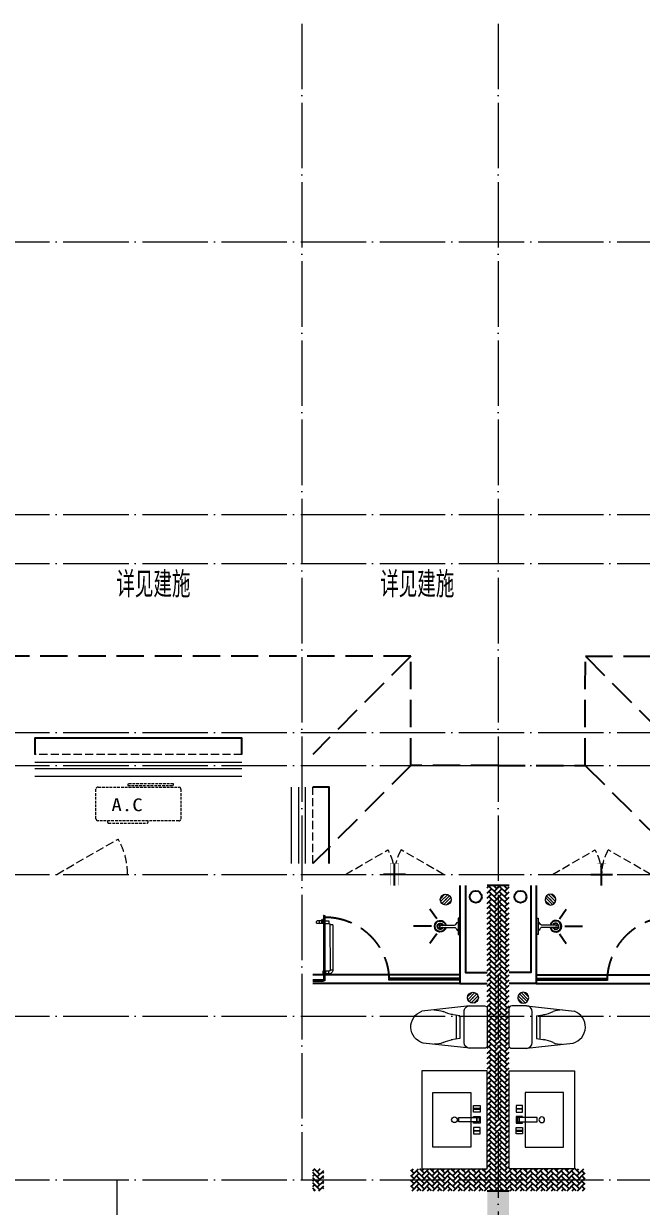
# Model space of a CAD drawing. Extents: x 27938 to 725830, y -209821 to 1628073.
# Drawn here: x 295163 to 300831, y 679314 to 690157 of the extents above; entities that cross this region are included whole.
import ezdxf

# ---------------------------------------------------------------- set-up
doc = ezdxf.new("R2010")
doc.units = 0
doc.header["$LTSCALE"] = 1000
doc.header["$MEASUREMENT"] = 0
doc.linetypes.add('DASH', pattern=[0.35, 0.25, -0.1])
doc.linetypes.add('DOTE', pattern=[2.42, 2, -0.2, 0.02, -0.2])
for name, color, linetype, lineweight in [('DOTE', 19, 'DOTE', 9), ('LVTRY', 1, 'Continuous', 13), ('WINDOW', 144, 'Continuous', 15), ('平面-栏杆', 135, 'Continuous', 15), ('平面-看线', 45, 'Continuous', 15), ('平面-空调室内机', 176, 'Continuous', 9), ('平面-空调预留孔', 173, 'Continuous', 15), ('空调', 76, 'Continuous', 13)]:
    doc.layers.add(name, color=color, linetype=linetype, lineweight=lineweight)
for name, color, linetype in [('IP-bath&kitchen-JOHNSON', 4, 'Continuous'), ('P-bath&kitchen-JOHNSON', 4, 'Continuous'), ('PUB_TEXT', 4, 'Continuous'), ('VPIPE-中水', 122, 'Continuous'), ('保温', 6, 'Continuous'), ('卫生间', 6, 'Continuous'), ('机电标识类', 1, 'Continuous'), ('看线', 251, 'Continuous')]:
    doc.layers.add(name, color=color, linetype=linetype)
doc.styles.add('_TCH_AXIS', font='COMPLEX', dxfattribs={"bigfont": 'GBCBIG'})
doc.styles.add('黑体', font='')
doc.styles.get('黑体').set_extended_font_data('SimHei')

# ---------------------------------------------------------------- blocks, each defined once
blk = doc.blocks.new('rrrrrrrrrrrra')
for p, q in [((-112, 459), (-112, 324)), ((253, 484), (-87, 484)), ((278, 324), (278, 459)), ((-112, 324), (-64, -103)), ((-59, 271), (224, 271)), ((-21, 232), (-34, 154)), ((186, 232), (-21, 232)), ((186, 232), (199, 154)), ((278, 324), (228, -116)), ((191, 200), (-26, 200))]:
    blk.add_line(p, q)
for centre, radius, start, end in [((-87, 459), 25, 90, 180), ((253, 459), 25, 0, 90), ((-59, 324), 53.3, 180, 270), ((224, 324), 53.3, 270, 0), ((-323, 210), 294, 333.5369, 351.4828), ((488, 210), 294, 188.5172, 206.4631), ((149, -3), 224, 158.5202, 180), ((16, -3), 224, 0, 21.4798), ((84, -64), 153, 195.0773, 340.1181)]:
    blk.add_arc(centre, radius, start, end)
blk = doc.blocks.new('A$C1E0F638F')
for points in [[(500, 435), (500, 85), (0, 85), (0, 435)], [(270, 30), (230, 30), (230, 195), (270, 195)], [(120, 0), (180, 0), (180, 60), (120, 60)], [(147, 55), (153, 55), (153, 5), (147, 5)], [(230, 30), (270, 30), (270, 10), (230, 10)], [(380, 0), (320, 0), (320, 60), (380, 60)], [(353, 55), (347, 55), (347, 5), (353, 5)]]:
    blk.add_lwpolyline(points, close=True)
blk.add_lwpolyline([(270, 60), (280, 60), (280, 0), (220, 0), (220, 60), (230, 60)])
blk.add_circle((250, 236), 26)
blk = doc.blocks.new('$lvtry$00000171')
for p, q in [((-74, 11), (-11, 74)), ((-70, -27), (27, 70)), ((-53, -53), (53, 53)), ((-27, -70), (70, 27)), ((11, -74), (74, -11))]:
    blk.add_line(p, q)
blk.add_circle((0, 0), 75)
blk.add_point((0, 0))
blk = doc.blocks.new('135')
blk.add_hatch(color=256).paths.add_polyline_path([(5, 2), (4, -1), (-5, 2), (-4, 5)])
for p, q in [((-6, 19), (-3, 19)), ((-3, 19), (-6, 19)), ((-6, 3), (5, -2)), ((-6, 3), (-5, 3)), ((-5, 11), (-5, 31)), ((5, 11), (-5, 11)), ((5, 10), (-5, 10)), ((-5, 3), (-4, 6)), ((-4, 6), (5, 2)), ((0, 0), (0, 39)), ((6, 19), (3, 19)), ((3, 19), (6, 19)), ((4, -1), (5, 2)), ((5, 11), (5, 32)), ((4, -1), (6, -2))]:
    blk.add_line(p, q)
for centre, radius, start, end in [((6, 16), 13.5, 151.0147, 204.8403), ((13, 4), 20.5, 163.0924, 182.0012), ((-6, 4), 1, 184.2275, 248.4661), ((-5, 22), 0.5, 335.7643, 151.0147), ((4, 18), 9.42, 155.7643, 171.9773), ((9, 15), 14.6, 166.278, 198.0953), ((14, 4), 19.5, 163.7443, 182.5269), ((-5, 3), 0.5, 181.9385, 247.2597), ((5, 22), 0.5, 29.8425, 204.574), ((-6, 17), 11.7, 10.475, 24.574), ((-6, 15), 12.4, 338.6449, 16.0476), ((29, 7), 24, 172.9439, 199.2318), ((-6, 16), 13.4, 334.9111, 29.8425), ((26, 6), 20.6, 169.1454, 199.9526), ((6, -1), 1.17, 247.4597, 19.9526), ((6, -1), 0.5, 247.4597, 19.2318)]:
    blk.add_arc(centre, radius, start, end)
blk.add_open_spline([(-5, 31), (-4, 31), (-2, 33), (1, 29), (3, 31), (5, 32)], degree=3, knots=[0, 0, 0, 0, 3.066329, 6.218313, 11.124135, 11.124135, 11.124135, 11.124135])
blk = doc.blocks.new('SDFAWERAWER')
at = {"layer": 'LVTRY', "color": 1}
for p, q in [((593988, -1242191), (593978, -1242214)), ((594017, -1242203), (593988, -1242191)), ((594016, -1242220), (594027, -1242193)), ((594023, -1242211), (594030, -1242194)), ((594027, -1242193), (594033, -1242195)), ((594030, -1242194), (594031, -1242197)), ((593941, -1242210), (593784, -1242595)), ((593965, -1242220), (593807, -1242604)), ((593941, -1242210), (593965, -1242220)), ((594007, -1242226), (593978, -1242214)), ((594016, -1242220), (594022, -1242223)), ((594026, -1242204), (594018, -1242222)), ((594018, -1242222), (594021, -1242220)), ((594025, -1242211), (594021, -1242220)), ((594023, -1242221), (594022, -1242223)), ((594022, -1242223), (594024, -1242222)), ((594024, -1242221), (594024, -1242222)), ((594025, -1242211), (594031, -1242197)), ((594028, -1242234), (594078, -1242255)), ((594032, -1242197), (594033, -1242195)), ((594033, -1242195), (594034, -1242197)), ((594034, -1242198), (594034, -1242197)), ((594047, -1242201), (594036, -1242229)), ((594036, -1242229), (594039, -1242230)), ((594037, -1242211), (594088, -1242232)), ((594039, -1242230), (594045, -1242214)), ((594039, -1242230), (594042, -1242228)), ((594042, -1242228), (594051, -1242205)), ((594050, -1242202), (594043, -1242218)), ((594047, -1242201), (594050, -1242202)), ((594050, -1242202), (594051, -1242205)), ((594057, -1242246), (594067, -1242223)), ((593784, -1242595), (593807, -1242604)), ((593803, -1242641), (593813, -1242618)), ((593813, -1242618), (593842, -1242630)), ((593803, -1242641), (593833, -1242653)), ((593842, -1242630), (593833, -1242653)), ((593834, -1242656), (593833, -1242653)), ((593845, -1242629), (593834, -1242656)), ((593836, -1242657), (593834, -1242656)), ((593848, -1242630), (593836, -1242657)), ((593845, -1242629), (593842, -1242630)), ((593848, -1242630), (593845, -1242629)), ((593847, -1242662), (593858, -1242634)), ((593847, -1242662), (593850, -1242663)), ((593850, -1242663), (593861, -1242635)), ((593852, -1242662), (593862, -1242637)), ((593858, -1242634), (593861, -1242635)), ((593861, -1242635), (593862, -1242637))]:
    blk.add_line(p, q, dxfattribs=at)
blk.add_lwpolyline([(593823, -1242717), (594046, -1242174), (594037, -1242170), (593814, -1242713)], close=True, dxfattribs=at)
blk.add_arc((594075, -1242240), 15.3, 281.7932, 33.7019, dxfattribs=at)
for centre, major_axis, start_param, end_param in [((593974, -1242224), (3.93, 9.6), 0, 1.570796), ((593817, -1242608), (13.5, 33.1), 1.570796, 3.141593), ((593817, -1242608), (3.93, 9.6), 1.570796, 3.141593)]:
    blk.add_ellipse(centre, major_axis=major_axis, ratio=1, start_param=start_param, end_param=end_param, dxfattribs=at)
at = {"layer": 'P-bath&kitchen-JOHNSON', "color": 8, "linetype": 'DASH'}
blk.add_arc((593810, -1242714), 586, 67.5369, 157.1325, dxfattribs=at)
at = {"layer": 'LVTRY', "color": 1, "xscale": -1, "rotation": 157.7329157530927}
blk.add_blockref('135', (594045, -1242162), dxfattribs=at)
blk = doc.blocks.new('A$C5DCB2F21')
at = {"layer": 'IP-bath&kitchen-JOHNSON', "color": 8}
for p, q in [((-68, -213), (-158, -275)), ((68, -213), (158, -275)), ((0, -261), (0, -425))]:
    blk.add_line(p, q, dxfattribs=at)
at = {"layer": 'IP-bath&kitchen-JOHNSON', "color": 250}
for centre, major_axis, ratio, start_param, end_param in [((0, -179), (-51, 0), 0.990052, -1.36297, 4.504563), ((0, -178), (-26.8, 0), 0.994812, -1.167677, 4.309269)]:
    blk.add_ellipse(centre, major_axis=major_axis, ratio=ratio, start_param=start_param, end_param=end_param, dxfattribs=at)
at = {"layer": 'LVTRY', "color": 1}
for p, q in [((74, 0), (-74, 0)), ((-10, -174), (-10, -49)), ((11, -174), (11, -49))]:
    blk.add_line(p, q, dxfattribs=at)
blk.add_lwpolyline([(74, 0), (74, -16), (-74, -16), (-74, 0)], dxfattribs=at)
for points in [[(-26, -31, -0.364142), (-38, -16, -0.020495)], [(-10, -49, 0.214893), (-26, -31, 7.649644)], [(11, -49, -0.21439), (26, -31, -7.649644)], [(26, -31, 0.364142), (38, -16, 0.020495)]]:
    blk.add_lwpolyline(points, format="xyb", dxfattribs=at)
blk.add_arc((0, -174), 10.5, 180, 0, dxfattribs=at)
for centre, major_axis, ratio, start_param, end_param in [((0, -181), (53.6, 0), 0.987577, 1.76809, 7.656688), ((-12, -165), (0, 1.43), 0.85, -1.570796, 4.712389), ((-12, -189), (0, 1.43), 0.85, 4.712389, 10.995574), ((12, -165), (0, 1.43), 0.85, 4.712389, 10.995574), ((12, -189), (0, 1.43), 0.85, 4.712389, 10.995574)]:
    blk.add_ellipse(centre, major_axis=major_axis, ratio=ratio, start_param=start_param, end_param=end_param, dxfattribs=at)
blk = doc.blocks.new('GDGDRGDGRD')
at = {"layer": 'IP-bath&kitchen-JOHNSON'}
for p, q in [((490533, 524228), (491883, 524228)), ((490533, 524193), (491183, 524193)), ((490533, 524183), (491183, 524183)), ((491183, 524183), (491183, 524193)), ((491883, 524183), (491783, 524183)), ((491783, 524173), (491783, 524183)), ((491883, 524173), (491783, 524173)), ((490533, 524148), (491883, 524148))]:
    blk.add_line(p, q, dxfattribs=at)
at = {"layer": 'IP-bath&kitchen-JOHNSON', "color": 8}
for points in [[(490533, 525048), (490533, 524148), (490283, 524148)], [(490483, 525048), (490483, 524248), (490283, 524248)]]:
    blk.add_lwpolyline(points, dxfattribs=at)
at = {"layer": 'LVTRY', "color": 1}
blk.add_lwpolyline([(490883, 522448), (490283, 522448), (490283, 523348), (490883, 523348)], close=True, dxfattribs=at)
at = {"layer": 'IP-bath&kitchen-JOHNSON'}
for name, p, rotation in [('A$C5DCB2F21', (490533, 524673), 90.008488524447), ('SDFAWERAWER', (-528536, 1449334), 22.25976934310711)]:
    blk.add_blockref(name, p, dxfattribs=dict(at, rotation=rotation))
at = {"layer": 'LVTRY', "xscale": -0.6666666667107826, "yscale": 0.6666666667107826}
for p in [(490663, 524918), (490413, 524018)]:
    blk.add_blockref('$lvtry$00000171', p, dxfattribs=at)
at = {"layer": 'LVTRY', "color": 1, "extrusion": (0, 0, -1), "xscale": -1, "zscale": -1, "rotation": 270}
blk.add_blockref('rrrrrrrrrrrra', (-490766, 523666), dxfattribs=at)
at = {"layer": 'LVTRY', "color": 1, "xscale": -1, "rotation": 270}
blk.add_blockref('A$C1E0F638F', (490347, 522649), dxfattribs=at)
blk = doc.blocks.new('dongkong')
blk.add_wipeout([(-603756, 210771), (-603756, 210571), (-603836, 210571), (-603836, 210771)])
at = {"layer": '机电标识类', "color": 250, "linetype": 'DASH', "ltscale": 400}
for p, q in [((-603796, 210771), (-603796, 210571)), ((-603896, 210671), (-603696, 210671))]:
    blk.add_line(p, q, dxfattribs=at)
at = {"layer": '空调', "color": 6, "linetype": 'DASH', "const_width": 2}
blk.add_lwpolyline([(-603756, 210771), (-603756, 210571), (-603836, 210571), (-603836, 210771)], close=True, dxfattribs=at)
blk = doc.blocks.new('A$C263B1184')
at = {"layer": '保温', "linetype": 'ByBlock', "ltscale": 10}
h = blk.add_hatch(dxfattribs=at)
h.set_pattern_fill('AR-HBONE', color=251, scale=55)
h.set_pattern_definition([(45, (-1021060.394, -345260.66), (0, 47.4157523), [100.584, -33.528]), (135, (-1021036.686, -345236.954), (3e-15, 47.4157523), [100.584, -33.528])])
h.paths.add_polyline_path([(12100, 6200), (12100, 6400), (12200, 6400), (12200, 6200)])
blk = doc.blocks.new('A$C6C4C4DE5')
at = {"layer": '保温', "linetype": 'ByBlock', "ltscale": 10}
h = blk.add_hatch(dxfattribs=at)
h.set_pattern_fill('AR-HBONE', color=251, scale=55)
h.set_pattern_definition([(45, (-445516.58, -596648.81), (0, 47.4157523), [100.584, -33.528]), (135, (-445492.87, -596625.102), (3e-15, 47.4157523), [100.584, -33.528])])
edge = h.paths.add_edge_path()
edge.add_line((200, 5200), (200, 7800))
edge.add_line((200, 7800), (0, 7800))
edge.add_line((0, 7800), (0, 5200))
edge.add_line((0, 5200), (200, 5200))
h = blk.add_hatch(dxfattribs=at)
h.set_pattern_fill('AR-HBONE', color=251, scale=55)
h.set_pattern_definition([(45, (-445516.58, -596648.81), (0, 47.4157523), [100.584, -33.528]), (135, (-445492.87, -596625.102), (3e-15, 47.4157523), [100.584, -33.528])])
edge = h.paths.add_edge_path()
edge.add_line((900, 5000), (900, 5200))
edge.add_line((900, 5200), (-700, 5200))
edge.add_line((-700, 5200), (-700, 5000))
edge.add_line((-700, 5000), (900, 5000))
at = {"layer": '保温', "linetype": 'Continuous', "ltscale": 10}
h = blk.add_hatch(dxfattribs=at)
h.set_pattern_fill('HEX', color=251, scale=10, angle=90, style=0)
h.set_pattern_definition([(90, (-503782.47, -516048.461), (-16.49778, 1e-15), [9.525, -19.05]), (210, (-503782.47, -516048.461), (8.24889, -14.2874966), [9.525, -19.05]), (150, (-503782.47, -516038.936), (-8.24889, -14.2874966), [9.525, -19.05])])
edge = h.paths.add_edge_path()
edge.add_line((200, 5000), (0, 5000))
edge.add_line((0, 5000), (0, 0))
edge.add_line((0, 0), (200, 0))
edge.add_line((200, 0), (200, 5000))
at = {"layer": '保温', "color": 251, "linetype": 'ByBlock', "ltscale": 10}
for p, q in [((0, 7800), (200, 7800)), ((0, 5000), (200, 5000)), ((0, 0), (200, 0))]:
    blk.add_line(p, q, dxfattribs=at)
blk = doc.blocks.new('GDRDADWDAD')
at = {"layer": 'DOTE', "linetype": 'DOTE', "ltscale": 0.3}
for p, q in [((297717, 690157), (297717, 679557)), ((299517, 690157), (299517, 671157)), ((270117, 688157), (328917, 688157)), ((270117, 685657), (328917, 685657)), ((270117, 685207), (328917, 685207)), ((270117, 683657), (328917, 683657)), ((270117, 683357), (328917, 683357)), ((270117, 682357), (328917, 682357)), ((270117, 681057), (328917, 681057)), ((270117, 679557), (328917, 679557)), ((296017, 679557), (296017, 671157))]:
    blk.add_line(p, q, dxfattribs=at)
blk = doc.blocks.new('HFGHFHF')
at = {"layer": '卫生间', "color": 159, "linetype": 'DASH', "true_color": 0x22346e}
for p, q in [((298716, 684357), (297817, 683457)), ((298717, 683357), (297817, 682457))]:
    blk.add_line(p, q, dxfattribs=at)
blk.add_lwpolyline([(299517, 683357), (298717, 683357), (298716, 684357), (290716, 684357), (290716, 684657), (289317, 684657), (289317, 685557)], dxfattribs=at)
blk = doc.blocks.new('gsergvr')
at = {"layer": '平面-空调预留孔', "linetype": 'DASH', "ltscale": 0.1}
for p, q in [((34075, 17176), (34075, 17166)), ((34085, 17156), (34438, 17156)), ((34448, 17166), (34448, 17176))]:
    blk.add_line(p, q, dxfattribs=at)
blk.add_lwpolyline([(34729, 17176), (33989, 17176, -0.414214), (33969, 17196), (33969, 17466, -0.414214), (33989, 17486), (34729, 17486, -0.414214), (34749, 17466), (34749, 17196, -0.414214)], format="xyb", close=True, dxfattribs=at)
blk.add_lwpolyline([(34679, 17515), (34260, 17515), (34260, 17500), (34679, 17500)], close=True, dxfattribs=at)
for centre, start, end in [((34085, 17166), 180, 270), ((34438, 17166), 270, 0)]:
    blk.add_arc(centre, 10, start, end, dxfattribs=at)
at = {"layer": '平面-空调预留孔', "color": 251, "linetype": 'DASH', "ltscale": 0.1, "true_color": 0x636466, "style": '黑体', "width": 1.2}
blk.add_text('A.C', height=117, dxfattribs=at).set_placement((34111, 17265))
blk = doc.blocks.new('rtyryrtyeeretee')
at = {"layer": '平面-空调预留孔'}
blk.add_blockref('gsergvr', (635673, 326706), dxfattribs=at)

msp = doc.modelspace()

# ---------------------------------------------------------------- linework, layer by layer
at = {"layer": 'VPIPE-中水', "linetype": 'Continuous'}
for centre in [(299311.5, 682152.2), (299721.7, 682152.2)]:
    msp.add_circle(centre, 55, dxfattribs=at)
at = {"layer": 'WINDOW', "color": 250, "linetype": 'DASH', "ltscale": 0.3}
for points in [[(295466.7, 682357.2), (296029.8, 682681.8, -0.1314846), (296116.7, 682357.2)], [(298116.6, 682357.2), (298506.3, 682582.1, -0.1316053), (298566.6, 682357.2)], [(299016.6, 682357.2), (298626.8, 682582.1, 0.1316053), (298566.6, 682357.2)]]:
    msp.add_lwpolyline(points, format="xyb", dxfattribs=at)
at = {"layer": '平面-栏杆'}
for points in [[(295266.7, 683387.2), (297166.7, 683387.5)], [(295266.7, 683327.2), (297166.7, 683327.5)], [(297686.3, 683157.2), (297686.6, 682457.2)], [(297746.3, 683157.2), (297746.6, 682457.2)]]:
    msp.add_lwpolyline(points, dxfattribs=at)
at = {"layer": '平面-看线', "linetype": 'DASH', "ltscale": 0.3}
for p, q in [((297166.7, 683457.5), (295266.7, 683457.2)), ((297816.6, 682457.2), (297816.3, 683157.2))]:
    msp.add_line(p, q, dxfattribs=at)
at = {"layer": '平面-看线'}
for points in [[(295266.7, 683257.2), (297166.7, 683257.5)], [(297616.3, 683157.2), (297616.6, 682457.2)]]:
    msp.add_lwpolyline(points, dxfattribs=at)
at = {"layer": '看线', "color": 202, "ltscale": 0.5}
for points in [[(297166.7, 683457.2), (297166.7, 683607.2), (295266.7, 683607.2), (295266.7, 683457.2)], [(297966.3, 682457.2), (297966.3, 683157.2), (297816.3, 683157.2)]]:
    msp.add_lwpolyline(points, dxfattribs=at)

# ---------------------------------------------------------------- block references
for name, p in [('rtyryrtyeeretee', (-373815.3, 338966.1)), ('A$C263B1184', (285716.6, 673257.2)), ('GDGDRGDGRD', (-190665.9, 157208.7))]:
    msp.add_blockref(name, p)
at = {"xscale": -1}
msp.add_blockref('GDGDRGDGRD', (789699, 157208.7), dxfattribs=at)

# ---------------------------------------------------------------- texts
at = {"layer": 'PUB_TEXT', "style": '_TCH_AXIS'}
for p in [(296013.4, 684897.1), (298434.4, 684897.1)]:
    msp.add_text('详见建施', height=236.31, dxfattribs=at).set_placement(p)

# ---------------------------------------------------------------- next in the draw order: block references
at = {"layer": '平面-空调室内机', "ltscale": 0.3, "rotation": 180}
msp.add_blockref('dongkong', (-305229.5, 893028.1), dxfattribs=at)
at = {"layer": '平面-空调室内机', "ltscale": 0.3, "xscale": -1, "rotation": 180}
msp.add_blockref('dongkong', (904262.6, 893028.1), dxfattribs=at)

# ---------------------------------------------------------------- next in the draw order: linework, layer by layer
at = {"layer": 'WINDOW', "color": 250, "linetype": 'DASH', "ltscale": 0.3}
for points in [[(300016.6, 682357.2), (300406.3, 682582.1, -0.1316053), (300466.6, 682357.2)], [(300916.6, 682357.2), (300526.8, 682582.1, 0.1316053), (300466.6, 682357.2)]]:
    msp.add_lwpolyline(points, format="xyb", dxfattribs=at)

# ---------------------------------------------------------------- next in the draw order: block references
for name, p in [('GDRDADWDAD', (0, 0)), ('HFGHFHF', (0, 0)), ('A$C6C4C4DE5', (299416.6, 674457.2))]:
    msp.add_blockref(name, p)
at = {"xscale": -1}
msp.add_blockref('HFGHFHF', (599033.2, 0), dxfattribs=at)

doc.saveas('drawing.dxf')
